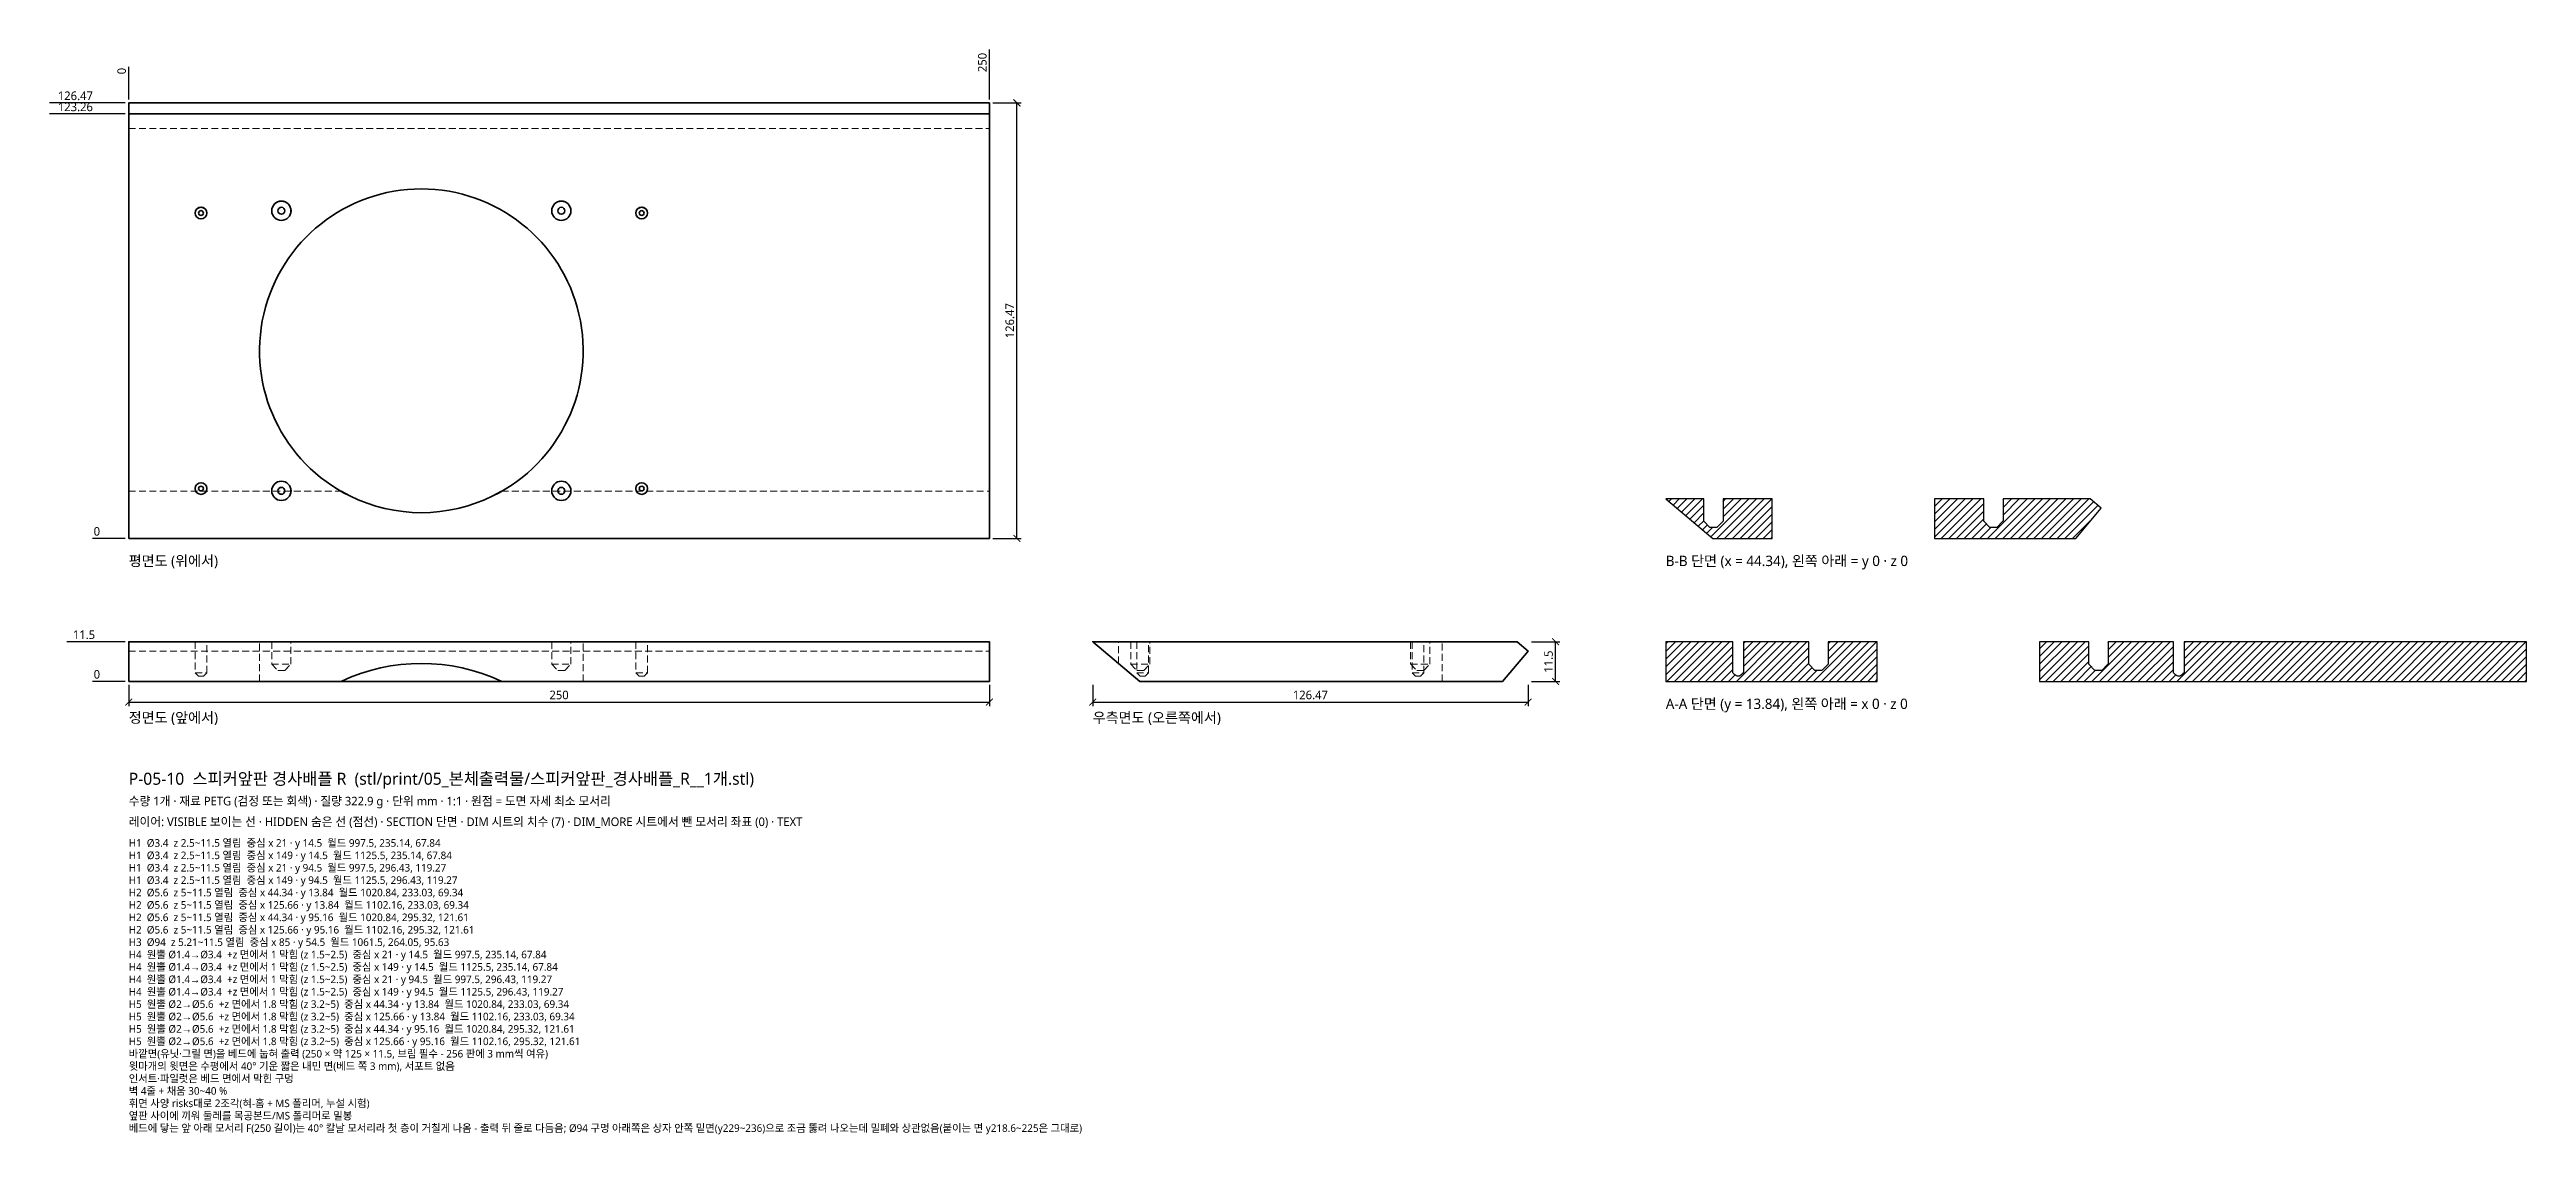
# Model space of a CAD drawing. Header units: millimetres. Extents: x -23 to 696, y -132 to 183.
import ezdxf

# ---------------------------------------------------------------- set-up
doc = ezdxf.new("R2010")
doc.units = ezdxf.units.MM
doc.linetypes.add('HIDDEN', pattern=[3, 2, -1])
for name, color, linetype, lineweight in [('DIM', 4, 'CONTINUOUS', 13), ('HIDDEN', 8, 'HIDDEN', 18), ('SECTION', 5, 'CONTINUOUS', 25), ('TEXT', 7, 'CONTINUOUS', 18), ('VISIBLE', 7, 'CONTINUOUS', 35)]:
    doc.layers.add(name, color=color, linetype=linetype, lineweight=lineweight)
doc.styles.add('KR', font='malgun.ttf')
doc.dimstyles.new('TOCCATA', dxfattribs={"dimtxt": 2.5, "dimasz": 2, "dimexe": 1.2, "dimexo": 1, "dimgap": 0.8, "dimtad": 1, "dimdsep": 46, "dimtxsty": 'KR', "dimblk": 'ARCHTICK', "dimcen": 2.5, "dimazin": 3, "dimtfac": 0.5, "dimtmove": 2, "dimatfit": 3})

# ---------------------------------------------------------------- blocks, each defined once
blk = doc.blocks.new('_ARCHTICK')
at = {"color": 0, "linetype": 'BYBLOCK', "const_width": 0.15}
blk.add_lwpolyline([(-0.5, -0.5), (0.5, 0.5)], dxfattribs=at)

msp = doc.modelspace()

# ---------------------------------------------------------------- hatches: boundary and pattern name
at = {"layer": 'SECTION'}
h = msp.add_hatch(dxfattribs=at)
h.set_pattern_fill('ANSI31', scale=0.5)
h.paths.add_polyline_path([(477.4, 53), (463.107, 53), (463.107, 46.5), (463.097, 46.5), (461.309, 44.7), (459.312, 44.7), (457.525, 46.5), (457.515, 46.5), (457.515, 53), (446.469, 53), (460.175, 41.5), (477.4, 41.5)])
h.paths.add_polyline_path([(572.939, 50.31), (569.732, 53), (544.424, 53), (544.424, 46.5), (544.414, 46.5), (542.627, 44.7), (540.629, 44.7), (538.842, 46.5), (538.832, 46.5), (538.832, 53), (524.539, 53), (524.539, 41.5), (565.547, 41.5)])
h = msp.add_hatch(dxfattribs=at)
h.set_pattern_fill('ANSI31', scale=0.5)
h.paths.add_polyline_path([(507.9, 11.5), (493.605, 11.5), (493.605, 5), (493.596, 5), (491.809, 3.2), (489.811, 3.2), (488.021, 5), (488.011, 5), (488.011, 11.5), (469.027, 11.5), (469.027, 2.5), (469.016, 2.5), (468.658, 2.167), (468.238, 1.816), (467.98, 1.636), (467.793, 1.535), (467.693, 1.5), (467.24, 1.5), (467.225, 1.504), (467.058, 1.578), (466.842, 1.713), (466.521, 1.96), (465.914, 2.5), (465.904, 2.5), (465.904, 11.5), (446.469, 11.5), (446.469, 0), (507.9, 0)])
h.paths.add_polyline_path([(696.469, 11.5), (597.027, 11.5), (597.027, 2.5), (597.016, 2.5), (596.658, 2.167), (596.238, 1.816), (595.98, 1.636), (595.793, 1.535), (595.693, 1.5), (595.24, 1.5), (595.225, 1.504), (595.058, 1.578), (594.842, 1.713), (594.521, 1.96), (593.914, 2.5), (593.904, 2.5), (593.904, 11.5), (574.923, 11.5), (574.923, 5), (574.913, 5), (573.126, 3.2), (571.128, 3.2), (569.338, 5), (569.328, 5), (569.328, 11.5), (555.039, 11.5), (555.039, 0), (696.469, 0)])

# ---------------------------------------------------------------- linework, layer by layer
at = {"layer": 'HIDDEN'}
for points in [[(0, 160.577), (250, 160.577)], [(0, 55.205), (61.671, 55.205)], [(108.329, 55.205), (250, 55.205)], [(0, 8.81), (250, 8.81)], [(19.3, 11.5), (19.3, 2.5), (22.691, 2.5), (22.691, 11.5)], [(38, 0), (38, 11.5)], [(41.541, 11.5), (41.541, 5), (47.136, 5), (47.136, 11.5)], [(122.859, 11.5), (122.859, 5), (128.453, 5), (128.453, 11.5)], [(132, 0), (132, 11.5)], [(147.3, 11.5), (147.3, 2.5), (150.691, 2.5), (150.691, 11.5)], [(287.5, 5.207), (287.5, 11.5)], [(291.043, 11.5), (291.043, 5), (296.64, 5), (296.64, 11.5)], [(292.802, 11.5), (292.802, 2.5), (296.198, 2.5), (296.198, 11.5)], [(372.36, 11.5), (372.36, 5), (377.957, 5), (377.957, 11.5)], [(372.802, 11.5), (372.802, 2.5), (376.198, 2.5), (376.198, 11.5)], [(381.5, 0), (381.5, 11.5)], [(19.31, 2.5), (20.3, 1.5), (21.696, 1.5), (22.681, 2.5)], [(41.551, 5), (43.341, 3.2), (45.339, 3.2), (47.126, 5)], [(122.869, 5), (124.659, 3.2), (126.657, 3.2), (128.443, 5)], [(147.31, 2.5), (148.3, 1.5), (149.696, 1.5), (150.681, 2.5)], [(291.053, 5), (292.842, 3.2), (294.841, 3.2), (296.63, 5)], [(292.812, 2.5), (293.801, 1.5), (295.199, 1.5), (296.188, 2.5)], [(372.37, 5), (374.159, 3.2), (376.158, 3.2), (377.947, 5)], [(372.812, 2.5), (373.801, 1.5), (375.199, 1.5), (376.188, 2.5)]]:
    msp.add_lwpolyline(points, dxfattribs=at)
at = {"layer": 'SECTION'}
for points in [[(477.4, 53), (463.107, 53), (463.107, 46.5), (463.097, 46.5), (461.309, 44.7), (459.312, 44.7), (457.525, 46.5), (457.515, 46.5), (457.515, 53), (446.469, 53), (460.175, 41.5), (477.4, 41.5)], [(572.939, 50.31), (569.732, 53), (544.424, 53), (544.424, 46.5), (544.414, 46.5), (542.627, 44.7), (540.629, 44.7), (538.842, 46.5), (538.832, 46.5), (538.832, 53), (524.539, 53), (524.539, 41.5), (565.547, 41.5)], [(507.9, 11.5), (493.605, 11.5), (493.605, 5), (493.596, 5), (491.809, 3.2), (489.811, 3.2), (488.021, 5), (488.011, 5), (488.011, 11.5), (469.027, 11.5), (469.027, 2.5), (469.016, 2.5), (468.658, 2.167), (468.238, 1.816), (467.98, 1.636), (467.793, 1.535), (467.693, 1.5), (467.24, 1.5), (467.225, 1.504), (467.058, 1.578), (466.842, 1.713), (466.521, 1.96), (465.914, 2.5), (465.904, 2.5), (465.904, 11.5), (446.469, 11.5), (446.469, 0), (507.9, 0)], [(696.469, 11.5), (597.027, 11.5), (597.027, 2.5), (597.016, 2.5), (596.658, 2.167), (596.238, 1.816), (595.98, 1.636), (595.793, 1.535), (595.693, 1.5), (595.24, 1.5), (595.225, 1.504), (595.058, 1.578), (594.842, 1.713), (594.521, 1.96), (593.914, 2.5), (593.904, 2.5), (593.904, 11.5), (574.923, 11.5), (574.923, 5), (574.913, 5), (573.126, 3.2), (571.128, 3.2), (569.338, 5), (569.328, 5), (569.328, 11.5), (555.039, 11.5), (555.039, 0), (696.469, 0)]]:
    msp.add_lwpolyline(points, close=True, dxfattribs=at)
at = {"layer": 'VISIBLE'}
for points in [[(0, 41.5), (0, 167.969), (250, 167.969), (250, 41.5), (0, 41.5)], [(0, 164.763), (250, 164.763)], [(64.212, 53.847), (61.671, 55.205)], [(105.788, 53.847), (108.329, 55.205)], [(0, 0), (0, 11.5), (250, 11.5), (250, 0), (0, 0)], [(293.705, 0), (280, 11.5), (403.263, 11.5), (406.469, 8.81), (399.077, 0), (293.705, 0)]]:
    msp.add_lwpolyline(points, dxfattribs=at)
for centre, radius in [((21, 136), 1.7), ((21, 136), 1.69), ((21, 136), 0.7), ((44.341, 136.659), 2.8), ((44.341, 136.659), 2.79), ((44.341, 136.659), 1), ((125.659, 136.659), 2.8), ((125.659, 136.659), 2.79), ((125.659, 136.659), 1), ((149, 136), 1.7), ((149, 136), 1.69), ((149, 136), 0.7), ((21, 56), 1.7), ((21, 56), 1.69), ((44.341, 55.341), 2.8), ((44.341, 55.341), 2.79), ((125.659, 55.341), 2.8), ((125.659, 55.341), 2.79), ((149, 56), 1.7), ((149, 56), 1.69), ((21, 56), 0.7), ((44.341, 55.341), 1), ((125.659, 55.341), 1), ((149, 56), 0.7)]:
    msp.add_circle(centre, radius, dxfattribs=at)
for centre, radius, start, end in [((85, 96), 47, -63.750002, -116.249998), ((85, 96), 47, -116.249976, -63.750024), ((85, -49.726), 54.944, 64.866559, 115.133443)]:
    msp.add_arc(centre, radius, start, end, dxfattribs=at)

# ---------------------------------------------------------------- texts
at = {"layer": 'TEXT', "style": 'KR'}
for s, height, p in [('평면도 (위에서)', 3, (0, 33.5)), ('B-B 단면 (x = 44.34), 왼쪽 아래 = y 0 · z 0', 3, (446.469, 33.5)), ('A-A 단면 (y = 13.84), 왼쪽 아래 = x 0 · z 0', 3, (446.469, -8)), ('정면도 (앞에서)', 3, (0, -12)), ('우측면도 (오른쪽에서)', 3, (280, -12)), ('P-05-10  스피커앞판 경사배플 R  (stl/print/05_본체출력물/스피커앞판_경사배플_R__1개.stl)', 3.5, (0, -30)), ('수량 1개 · 재료 PETG (검정 또는 회색) · 질량 322.9 g · 단위 mm · 1:1 · 원점 = 도면 자세 최소 모서리', 2.5, (0, -36)), ('레이어: VISIBLE 보이는 선 · HIDDEN 숨은 선 (점선) · SECTION 단면 · DIM 시트의 치수 (7) · DIM_MORE 시트에서 뺀 모서리 좌표 (0) · TEXT', 2.5, (0, -42)), ('H1  Ø3.4  z 2.5~11.5 열림  중심 x 21 · y 14.5  월드 997.5, 235.14, 67.84', 2.2, (0, -48)), ('H1  Ø3.4  z 2.5~11.5 열림  중심 x 149 · y 14.5  월드 1125.5, 235.14, 67.84', 2.2, (0, -51.6)), ('H1  Ø3.4  z 2.5~11.5 열림  중심 x 21 · y 94.5  월드 997.5, 296.43, 119.27', 2.2, (0, -55.2)), ('H1  Ø3.4  z 2.5~11.5 열림  중심 x 149 · y 94.5  월드 1125.5, 296.43, 119.27', 2.2, (0, -58.8)), ('H2  Ø5.6  z 5~11.5 열림  중심 x 44.34 · y 13.84  월드 1020.84, 233.03, 69.34', 2.2, (0, -62.4)), ('H2  Ø5.6  z 5~11.5 열림  중심 x 125.66 · y 13.84  월드 1102.16, 233.03, 69.34', 2.2, (0, -66)), ('H2  Ø5.6  z 5~11.5 열림  중심 x 44.34 · y 95.16  월드 1020.84, 295.32, 121.61', 2.2, (0, -69.6)), ('H2  Ø5.6  z 5~11.5 열림  중심 x 125.66 · y 95.16  월드 1102.16, 295.32, 121.61', 2.2, (0, -73.2)), ('H3  Ø94  z 5.21~11.5 열림  중심 x 85 · y 54.5  월드 1061.5, 264.05, 95.63', 2.2, (0, -76.8)), ('H4  원뿔 Ø1.4→Ø3.4  +z 면에서 1 막힘 (z 1.5~2.5)  중심 x 21 · y 14.5  월드 997.5, 235.14, 67.84', 2.2, (0, -80.4)), ('H4  원뿔 Ø1.4→Ø3.4  +z 면에서 1 막힘 (z 1.5~2.5)  중심 x 149 · y 14.5  월드 1125.5, 235.14, 67.84', 2.2, (0, -84)), ('H4  원뿔 Ø1.4→Ø3.4  +z 면에서 1 막힘 (z 1.5~2.5)  중심 x 21 · y 94.5  월드 997.5, 296.43, 119.27', 2.2, (0, -87.6)), ('H4  원뿔 Ø1.4→Ø3.4  +z 면에서 1 막힘 (z 1.5~2.5)  중심 x 149 · y 94.5  월드 1125.5, 296.43, 119.27', 2.2, (0, -91.2)), ('H5  원뿔 Ø2→Ø5.6  +z 면에서 1.8 막힘 (z 3.2~5)  중심 x 44.34 · y 13.84  월드 1020.84, 233.03, 69.34', 2.2, (0, -94.8)), ('H5  원뿔 Ø2→Ø5.6  +z 면에서 1.8 막힘 (z 3.2~5)  중심 x 125.66 · y 13.84  월드 1102.16, 233.03, 69.34', 2.2, (0, -98.4)), ('H5  원뿔 Ø2→Ø5.6  +z 면에서 1.8 막힘 (z 3.2~5)  중심 x 44.34 · y 95.16  월드 1020.84, 295.32, 121.61', 2.2, (0, -102)), ('바깥면(유닛·그릴 면)을 베드에 눕혀 출력 (250 × 약 125 × 11.5, 브림 필수 - 256 판에 3 mm씩 여유)', 2.2, (0, -109.2)), ('H5  원뿔 Ø2→Ø5.6  +z 면에서 1.8 막힘 (z 3.2~5)  중심 x 125.66 · y 95.16  월드 1102.16, 295.32, 121.61', 2.2, (0, -105.6)), ('윗마개의 윗면은 수평에서 40° 기운 짧은 내민 면(베드 쪽 3 mm), 서포트 없음', 2.2, (0, -112.8)), ('인서트·파일럿은 베드 면에서 막힌 구멍', 2.2, (0, -116.4)), ('휘면 사양 risks대로 2조각(혀-홈 + MS 폴리머, 누설 시험)', 2.2, (0, -123.6)), ('벽 4줄 + 채움 30~40 %', 2.2, (0, -120)), ('옆판 사이에 끼워 둘레를 목공본드/MS 폴리머로 밀봉', 2.2, (0, -127.2)), ('베드에 닿는 앞 아래 모서리 F(250 길이)는 40° 칼날 모서리라 첫 층이 거칠게 나옴 - 출력 뒤 줄로 다듬음; Ø94 구멍 아래쪽은 상자 안쪽 밑면(y229~236)으로 조금 뚫려 나오는데 밀폐와 상관없음(붙이는 면 y218.6~225은 그대로)', 2.2, (0, -130.8))]:
    msp.add_text(s, height=height, dxfattribs=at).set_placement(p)

# ---------------------------------------------------------------- dimensions: what is measured, and where the dimension line sits
at = {"layer": 'DIM'}
for feature_location, offset, dtype, origin in [((250, 167.969), (0, 8), 1, (0, 41.5)), ((0, 167.969390869), (0, 8), 1, (0, 41.5)), ((0, 167.97), (-8, 0), 0, (0, 41.5)), ((0, 164.76), (-8, 0), 0, (0, 41.5)), ((0, 41.5), (-8, 0), 0, (0, 41.5)), ((0, 11.5), (-8, 0), 0, (0, 0)), ((0, 0), (-8, 0), 0, (0, 0))]:
    msp.add_ordinate_dim(feature_location=feature_location, offset=offset, dtype=dtype, origin=origin, dimstyle='TOCCATA', dxfattribs=at).render()
for base, p1, p2 in [((258, 41.5), (250, 41.5), (250, 167.969)), ((414.469, 0), (406.469, 0), (406.469, 11.5))]:
    msp.add_linear_dim(base=base, p1=p1, p2=p2, angle=90, dimstyle='TOCCATA', dxfattribs=at).render()
for base, p1, p2 in [((0, -6), (0, 0), (250, 0)), ((280, -6), (280, 0), (406.469, 0))]:
    msp.add_linear_dim(base=base, p1=p1, p2=p2, dimstyle='TOCCATA', dxfattribs=at).render()

doc.saveas('drawing.dxf')
